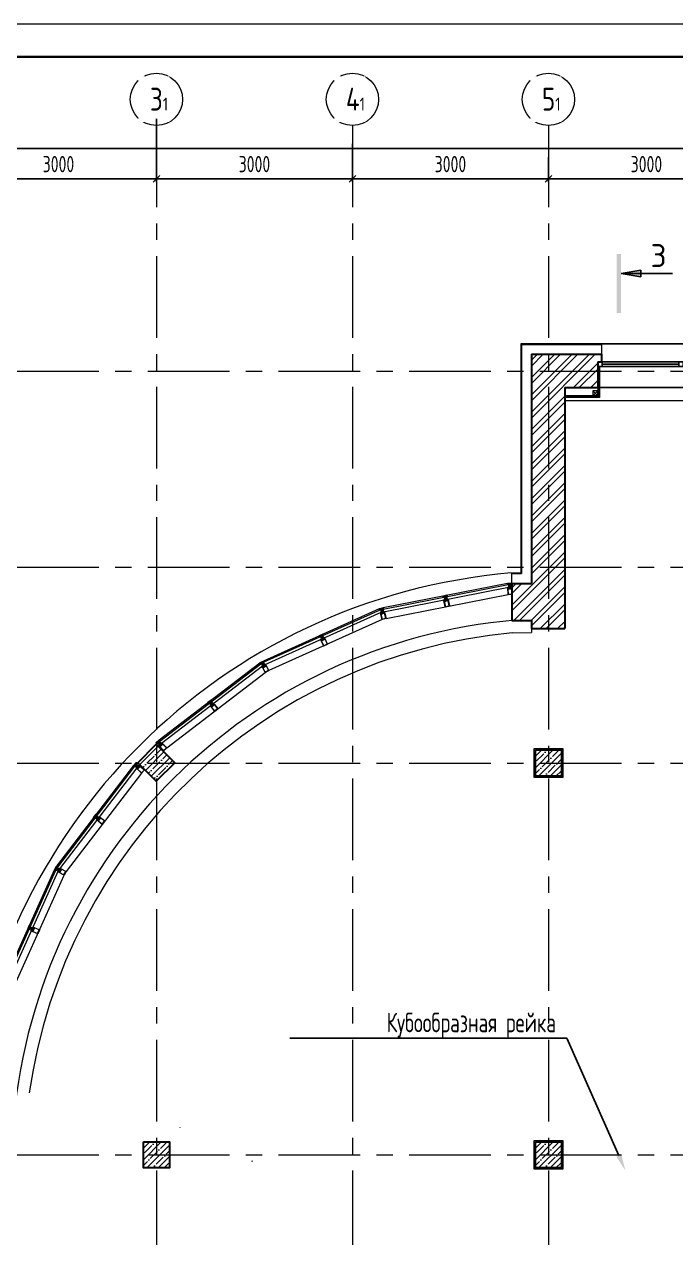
# Model space of a CAD drawing. Header units: millimetres. Extents: x -434100 to 9270898, y 0 to 249028.
# Drawn here: x -214257 to -204285, y 117332 to 135913 of the extents above; entities that cross this region are included whole.
import ezdxf
from ezdxf import colors
from ezdxf.entities.mleader import LeaderData, LeaderLine
from ezdxf.math import Vec2, Vec3

# ---------------------------------------------------------------- set-up
doc = ezdxf.new("R2010")
doc.units = ezdxf.units.MM
doc.header["$MEASUREMENT"] = 0
doc.linetypes.add('CENTER', pattern=[2, 1.25, -0.25, 0.25, -0.25])
doc.layers.get('0').update_dxf_attribs({"color": 250, "lineweight": 9})
for name, color, linetype, lineweight in [('_0', 250, 'Continuous', 9), ('_АР ТЕКСТ', 250, 'Continuous', 25), ('АР_Колонны', 250, 'Continuous', 30), ('АР_Колонны Штрих', 250, 'Continuous', 5), ('АР_Навесной фасад', 147, 'Continuous', 5), ('АР_Оси', 195, 'Continuous', 9), ('АР_Оси размеры', 164, 'Continuous', 9), ('АР_Отметки', 250, 'Continuous', 15), ('АР_Перегородки витражные', 152, 'Continuous', 13), ('АР_Подоконники', 163, 'Continuous', 9), ('АР_Размеры дверей', 15, 'Continuous', 0), ('АР_Разрезы', 175, 'Continuous', 9), ('АР_Сущ Несущая стена', 216, 'Continuous', 30), ('АР_Штриховка кирпич', 250, 'Continuous', 9), ('Эвакуация', 7, 'Continuous', 9)]:
    doc.layers.add(name, color=color, linetype=linetype, lineweight=lineweight)
doc.layers.add('АР_новое окно', color=155, linetype='Continuous')
doc.layers.add('Тонкая', color=7, linetype='Continuous')
doc.styles.add('GOST', font='isocpeur.TTF')
doc.styles.add('ISOCPEUR', font='isocpeur.TTF', dxfattribs={"width": 0.7})
doc.styles.add('METRO-STYLE', font='isocpeur.TTF', dxfattribs={"width": 0.9, "oblique": 15})
doc.styles.get("Standard").update_dxf_attribs({"font": 'isocpeur.TTF'})
doc.styles.add('ГОСТ 2.304', font='isocpeur.TTF', dxfattribs={"width": 0.7})
doc.dimstyles.new('СПДС', dxfattribs={"dimscale": 100, "dimtxt": 2.5, "dimasz": 2.5, "dimexe": 1.5, "dimexo": 0, "dimgap": 1, "dimtad": 1, "dimdec": 0, "dimrnd": 1, "dimtxsty": 'ГОСТ 2.304', "dimblk": 'OBLIQUE', "dimcen": 2.5, "dimdle": 1.5, "dimadec": 0, "dimazin": 2, "dimtfac": 0.75, "dimtdec": 0, "dimtmove": 1, "dimatfit": 3, "dimfxl": 1, "dimtolj": 1, "dimarcsym": 1})
pattern_1 = [(335.76716334, (-69115.3163, 318510.941), (0.651582564, 1.447617495), []), (65.76716334, (-69115.3163, 318510.941), (-1.447617495, 0.651582564), [])]

# ---------------------------------------------------------------- blocks, each defined once
blk = doc.blocks.new('_Oblique')
at = {"color": 0, "linetype": 'ByBlock', "lineweight": -2}
blk.add_line((-0.5, -0.5), (0.5, 0.5), dxfattribs=at)
blk = doc.blocks.new('*D671')
at = {"layer": 'АР_Оси размеры', "color": 0, "lineweight": -2, "ltscale": 100, "transparency": 16777216}
for p, q in [((-212234, 134466), (-212234, 133497)), ((-215334, 133547), (-212134, 133547)), ((-215234, 133303), (-215234, 133597))]:
    blk.add_line(p, q, dxfattribs=at)
at = {"layer": 'АР_Оси размеры', "color": 0, "lineweight": -2, "ltscale": 100, "transparency": 16777216, "xscale": 100, "yscale": 100, "zscale": 100, "rotation": 180}
blk.add_blockref('_Oblique', (-215234, 133547), dxfattribs=at)
at = {"layer": 'АР_Оси размеры', "color": 0, "lineweight": -2, "ltscale": 100, "transparency": 16777216, "xscale": 100, "yscale": 100, "zscale": 100}
blk.add_blockref('_Oblique', (-212234, 133547), dxfattribs=at)
at = {"layer": 'АР_Оси размеры', "color": 0, "ltscale": 100, "transparency": 16777216, "insert": (-213734, 133772), "char_height": 250, "attachment_point": 5, "style": 'ГОСТ 2.304'}
blk.add_mtext('\\A1;3000', dxfattribs=at)
blk = doc.blocks.new('*D672')
at = {"layer": 'АР_Оси размеры', "color": 0, "lineweight": -2, "ltscale": 100, "transparency": 16777216}
for p, q in [((-212234, 134466), (-212234, 133497)), ((-209234, 134084), (-209234, 133497)), ((-212334, 133547), (-209134, 133547))]:
    blk.add_line(p, q, dxfattribs=at)
at = {"layer": 'АР_Оси размеры', "color": 0, "lineweight": -2, "ltscale": 100, "transparency": 16777216, "xscale": 100, "yscale": 100, "zscale": 100, "rotation": 180}
blk.add_blockref('_Oblique', (-212234, 133547), dxfattribs=at)
at = {"layer": 'АР_Оси размеры', "color": 0, "lineweight": -2, "ltscale": 100, "transparency": 16777216, "xscale": 100, "yscale": 100, "zscale": 100}
blk.add_blockref('_Oblique', (-209234, 133547), dxfattribs=at)
at = {"layer": 'АР_Оси размеры', "color": 0, "ltscale": 100, "transparency": 16777216, "insert": (-210734, 133772), "char_height": 250, "attachment_point": 5, "style": 'ГОСТ 2.304'}
blk.add_mtext('\\A1;3000', dxfattribs=at)
blk = doc.blocks.new('*D673')
at = {"layer": 'АР_Оси размеры', "color": 0, "lineweight": -2, "ltscale": 100, "transparency": 16777216}
for p, q in [((-209234, 134084), (-209234, 133497)), ((-206234, 133879), (-206234, 133497)), ((-209334, 133547), (-206134, 133547))]:
    blk.add_line(p, q, dxfattribs=at)
at = {"layer": 'АР_Оси размеры', "color": 0, "lineweight": -2, "ltscale": 100, "transparency": 16777216, "xscale": 100, "yscale": 100, "zscale": 100, "rotation": 180}
blk.add_blockref('_Oblique', (-209234, 133547), dxfattribs=at)
at = {"layer": 'АР_Оси размеры', "color": 0, "lineweight": -2, "ltscale": 100, "transparency": 16777216, "xscale": 100, "yscale": 100, "zscale": 100}
blk.add_blockref('_Oblique', (-206234, 133547), dxfattribs=at)
at = {"layer": 'АР_Оси размеры', "color": 0, "ltscale": 100, "transparency": 16777216, "insert": (-207734, 133772), "char_height": 250, "attachment_point": 5, "style": 'ГОСТ 2.304'}
blk.add_mtext('\\A1;3000', dxfattribs=at)
blk = doc.blocks.new('*D674')
at = {"layer": 'АР_Оси размеры', "color": 0, "lineweight": -2, "ltscale": 100, "transparency": 16777216}
for p, q in [((-206234, 133879), (-206234, 133497)), ((-206334, 133547), (-203134, 133547))]:
    blk.add_line(p, q, dxfattribs=at)
at = {"layer": 'АР_Оси размеры', "color": 0, "lineweight": -2, "ltscale": 100, "transparency": 16777216, "xscale": 100, "yscale": 100, "zscale": 100, "rotation": 180}
blk.add_blockref('_Oblique', (-206234, 133547), dxfattribs=at)
at = {"layer": 'АР_Оси размеры', "color": 0, "lineweight": -2, "ltscale": 100, "transparency": 16777216, "xscale": 100, "yscale": 100, "zscale": 100}
blk.add_blockref('_Oblique', (-203234, 133547), dxfattribs=at)
at = {"layer": 'АР_Оси размеры', "color": 0, "ltscale": 100, "transparency": 16777216, "insert": (-204734, 133772), "char_height": 250, "attachment_point": 5, "style": 'ГОСТ 2.304'}
blk.add_mtext('\\A1;3000', dxfattribs=at)
blk = doc.blocks.new('*U159')
at = {"layer": 'АР_новое окно', "lineweight": 20}
for p, q in [((0, 1310), (-70, 1310)), ((0, 0), (-70, 0))]:
    blk.add_line(p, q, dxfattribs=at)
at = {"layer": 'АР_новое окно'}
for p, q in [((-70, 1310), (-70, 0)), ((-70, 0), (-70, 1310)), ((0, 1310), (0, 0)), ((0, 1240), (-70, 1240)), ((-35, 1240), (-35, 70)), ((0, 70), (-70, 70))]:
    blk.add_line(p, q, dxfattribs=at)
blk = doc.blocks.new('*D382')
at = {"layer": 'АР_Оси размеры', "color": 0, "lineweight": -2, "ltscale": 100, "transparency": 16777216}
blk.add_line((-218334, 134013), (-154624, 134013), dxfattribs=at)
at = {"layer": 'АР_Оси размеры', "color": 0, "lineweight": -2, "ltscale": 100, "transparency": 16777216, "xscale": 100, "yscale": 100, "zscale": 100, "rotation": 180}
blk.add_blockref('_Oblique', (-218234, 134013), dxfattribs=at)
at = {"layer": 'АР_Оси размеры', "color": 0, "lineweight": -2, "ltscale": 100, "transparency": 16777216, "xscale": 100, "yscale": 100, "zscale": 100}
blk.add_blockref('_Oblique', (-154724, 134013), dxfattribs=at)
at = {"layer": 'АР_Оси размеры', "color": 0, "ltscale": 100, "transparency": 16777216, "insert": (-186479, 134238), "char_height": 250, "attachment_point": 5, "style": 'ГОСТ 2.304'}
blk.add_mtext('\\A1;63510', dxfattribs=at)
blk = doc.blocks.new('A$C60573c2e')
at = {"layer": 'АР_Разрезы', "ltscale": 100}
h = blk.add_hatch(color=5, dxfattribs=at)
h.dxf.hatch_style = 1
h.paths.add_polyline_path([(13494, 509), (13424, 509), (13424, 1414), (13494, 1414)])
h.paths.add_polyline_path([(13795, 1063), (13494, 1114), (13795, 1114)])
h.paths.add_polyline_path([(13795, 1114), (13494, 1114), (13795, 1164)])
at = {"layer": 'АР_Разрезы', "color": 5, "lineweight": 25, "ltscale": 100}
for p, q in [((13795, 1164), (13494, 1114)), ((13795, 1063), (13795, 1164)), ((13494, 1114), (13795, 1063))]:
    blk.add_line(p, q, dxfattribs=at)
at = {"layer": 'АР_Разрезы', "color": 5, "lineweight": 25, "ltscale": 100, "elevation": 0}
blk.add_lwpolyline([(13494, 1114), (14278, 1114)], dxfattribs=at)
at = {"layer": 'АР_Разрезы', "color": 5, "lineweight": 25, "ltscale": 100, "insert": (13944, 1214), "char_height": 350, "width": 583.33, "attachment_point": 7, "style": 'METRO-STYLE'}
blk.add_mtext('{\\Q0;\\W1;3}', dxfattribs=at)
blk = doc.blocks.new('стойка витр.')
h = blk.add_hatch()
h.set_pattern_fill('ANSI37', scale=0.5, angle=-69.2328)
h.set_pattern_definition(pattern_1)
edge = h.paths.add_edge_path()
edge.add_line((-23, 14), (-23, 15))
edge.add_arc((-23, 15), 0.427, 20.7605, 72.3)
edge.add_arc((-23, 16), 0.427, 110.764, 252.288, ccw=False)
edge.add_line((-23, 16), (-22, 16))
edge.add_arc((-22, 16), 0.183, 20.749, 110.7854, ccw=False)
edge.add_line((-22, 16), (-22, 16))
edge.add_arc((-22, 16), 0.183, 200.7666, 335.778)
edge.add_line((-22, 16), (-21, 18))
edge.add_arc((-22, 18), 0.637, 344.3928, 381.7249)
edge.add_line((-21, 18), (-23, 22))
edge.add_arc((-23, 22), 0.637, 19.8094, 57.1415)
edge.add_line((-23, 22), (-24, 23))
edge.add_arc((-24, 23), 0.183, 65.7564, 200.7677)
edge.add_line((-25, 23), (-24, 23))
edge.add_arc((-25, 23), 0.183, -69.251, 20.7854, ccw=False)
edge.add_line((-25, 23), (-26, 22))
edge.add_arc((-26, 23), 0.427, 149.2464, 290.7703, ccw=False)
edge.add_arc((-27, 23), 0.427, 329.2344, 380.7738)
edge.add_line((-26, 23), (-27, 24))
edge.add_arc((-27, 24), 0.183, 20.749, 110.7854)
edge.add_line((-27, 24), (-33, 22))
edge.add_arc((-33, 21), 0.306, 107.612, 200.6883)
edge.add_line((-34, 21), (-33, 21))
edge.add_arc((-33, 21), 0.304, 200.7453, 225.8124)
edge.add_line((-33, 21), (-32, 19))
edge.add_arc((-32, 19), 0.305, -108.8628, 45.7814, ccw=False)
edge.add_arc((-29, 28), 9.95, 231.9543, 250.0412, ccw=False)
edge.add_arc((-35, 20), 0.4, 42.3093, 119.225)
edge.add_arc((-35, 20), 0.602, 134.395, 228.6478)
edge.add_arc((-29, 28), 11, 232.0873, 240.8889)
edge.add_arc((-37, 13), 6.09, 40.7589, 60.6144, ccw=False)
edge.add_arc((-33, 17), 0.305, -34.8959, 41.6027, ccw=False)
edge.add_line((-32, 16), (-33, 16))
edge.add_arc((-33, 16), 0.305, 145.1101, 256.4243)
edge.add_line((-33, 15), (-32, 15))
edge.add_arc((-32, 15), 0.305, -34.8899, 76.4243, ccw=False)
edge.add_line((-32, 15), (-32, 14))
edge.add_arc((-32, 14), 0.305, 145.1101, 256.4243)
edge.add_line((-32, 13), (-31, 13))
edge.add_arc((-31, 13), 0.305, -24.2247, 76.4204, ccw=False)
edge.add_line((-31, 13), (-32, 11))
edge.add_arc((-31, 11), 0.305, 155.7711, 290.7403)
edge.add_line((-31, 11), (-23, 14))
edge.add_arc((-23, 14), 0.183, 290.749, 380.749)
edge = h.paths.add_edge_path(flags=16)
edge.add_line((-23, 21), (-22, 19))
edge.add_arc((-23, 18), 0.541, -69.2328, 20.7672, ccw=False)
edge.add_line((-23, 18), (-23, 18))
edge.add_arc((-24, 18), 0.541, 200.7672, 290.7672, ccw=False)
edge.add_line((-24, 18), (-25, 20))
edge.add_arc((-25, 20), 0.541, 110.7672, 200.7672, ccw=False)
edge.add_line((-25, 21), (-24, 21))
edge.add_arc((-24, 21), 0.541, 20.7672, 110.7672, ccw=False)
edge = h.paths.add_edge_path(flags=16)
edge.add_line((-27, 20), (-26, 17))
edge.add_arc((-26, 17), 0.541, -69.2328, 20.7672, ccw=False)
edge.add_line((-26, 16), (-28, 15))
edge.add_arc((-28, 16), 0.541, 200.7672, 290.7672, ccw=False)
edge.add_line((-29, 15), (-30, 19))
edge.add_arc((-30, 19), 0.541, 110.7672, 200.7672, ccw=False)
edge.add_line((-30, 20), (-28, 21))
edge.add_arc((-27, 20), 0.541, 20.7672, 110.7672, ccw=False)
h = blk.add_hatch()
h.set_pattern_fill('ANSI37', scale=0.5, angle=-69.2328)
h.set_pattern_definition([(335.76716334, (-69115.9168, 318510.7132), (0.651582564, 1.447617495), []), (65.76716334, (-69115.9168, 318510.7132), (-1.447617495, 0.651582564), [])])
edge = h.paths.add_edge_path()
edge.add_arc((-61, -46), 0.549, 155.7657, 200.7672)
edge.add_line((-62, -46), (-61, -44))
edge.add_arc((-61, -44), 0.183, 20.7672, 155.7657)
edge.add_line((-61, -44), (-61, -45))
edge.add_arc((-61, -45), 0.183, 200.7672, 290.7672)
edge.add_line((-61, -45), (-59, -44))
edge.add_arc((-60, -44), 0.427, -69.2328, 72.2936)
edge.add_arc((-59, -43), 0.427, 200.7672, 252.2936)
edge.add_line((-60, -43), (-63, -35))
edge.add_arc((-63, -34), 0.305, 110.7672, 200.7672)
edge.add_line((-63, -34), (-61, -33))
edge.add_arc((-60, -34), 0.304, 76.4029, 110.7672)
edge.add_line((-60, -33), (-60, -34))
edge.add_arc((-108, -56), 53, 16.7114, 24.8229)
edge.add_line((-57, -41), (-58, -41))
edge.add_arc((-58, -41), 0.305, 145.1109, 256.4234)
edge.add_line((-58, -42), (-57, -42))
edge.add_arc((-57, -42), 0.305, -34.8891, 76.4234)
edge.add_line((-57, -42), (-57, -43))
edge.add_arc((-57, -43), 0.305, 145.1109, 256.4234)
edge.add_line((-57, -44), (-56, -44))
edge.add_arc((-56, -44), 0.305, -34.8891, 76.4234)
edge.add_line((-56, -44), (-56, -45))
edge.add_arc((-56, -45), 0.305, 145.1109, 256.4234)
edge.add_line((-56, -46), (-55, -46))
edge.add_arc((-56, -46), 0.305, -34.8891, 76.4234)
edge.add_line((-55, -46), (-56, -47))
edge.add_arc((-56, -47), 0.305, 145.1109, 256.4234)
edge.add_line((-56, -47), (-55, -48))
edge.add_arc((-55, -48), 0.305, -34.8891, 76.4234)
edge.add_line((-55, -48), (-55, -49))
edge.add_arc((-55, -49), 0.305, 145.1109, 256.4234)
edge.add_line((-55, -49), (-54, -50))
edge.add_arc((-54, -50), 0.305, -34.8891, 76.4234)
edge.add_line((-54, -50), (-54, -51))
edge.add_arc((-54, -51), 0.305, 145.1109, 256.4234)
edge.add_line((-54, -51), (-53, -51))
edge.add_arc((-53, -52), 0.305, -43.6751, 76.4279)
edge.add_line((-53, -52), (-54, -53))
edge.add_arc((-54, -53), 0.305, 136.3286, 262.7471)
edge.add_arc((-55, -61), 7.99, 59.586, 82.7471)
edge.add_arc((-51, -54), 0.305, 253.291, 419.586)
edge.add_arc((-53, -61), 6.03, 73.291, 110.7672)
edge.add_line((-55, -55), (-55, -55))
edge.add_arc((-55, -55), 0.427, 200.7672, 290.7672)
edge.add_line((-55, -55), (-57, -51))
edge.add_arc((-56, -51), 0.427, 149.2366, 200.7672)
edge.add_arc((-57, -51), 0.427, -30.7634, 40.0143)
edge.add_arc((-57, -51), 0.427, 40.0005, 110.7672)
edge.add_line((-57, -50), (-58, -51))
edge.add_arc((-58, -51), 0.183, 110.7672, 200.7672)
edge.add_line((-58, -51), (-58, -51))
edge.add_arc((-59, -51), 0.183, 245.7686, 380.7672)
edge.add_line((-59, -51), (-60, -51))
edge.add_arc((-60, -50), 0.549, 200.7672, 245.7686)
edge.add_line((-60, -50), (-62, -46))
edge = h.paths.add_edge_path(flags=16)
edge.add_arc((-59, -49), 0.541, 200.7672, 290.7672)
edge.add_line((-61, -47), (-60, -49))
edge.add_arc((-60, -47), 0.541, 110.7672, 200.7672)
edge.add_line((-59, -46), (-60, -46))
edge.add_arc((-59, -46), 0.541, 20.7672, 110.7672)
edge.add_line((-58, -48), (-59, -46))
edge.add_arc((-58, -49), 0.541, -69.2328, 20.7672)
edge.add_line((-59, -50), (-58, -49))
h = blk.add_hatch()
h.set_pattern_fill('ANSI37', scale=0.5, angle=-69.2328)
h.set_pattern_definition(pattern_1)
edge = h.paths.add_edge_path()
edge.add_line((-8, -26), (-7, -27))
edge.add_arc((-8, -27), 0.427, -30.7656, 20.7738, ccw=False)
edge.add_arc((-7, -27), 0.427, 149.2464, 290.7703)
edge.add_line((-7, -28), (-6, -27))
edge.add_arc((-6, -27), 0.183, 290.749, 380.7854)
edge.add_line((-6, -27), (-6, -27))
edge.add_arc((-6, -27), 0.183, 65.7564, 200.7677, ccw=False)
edge.add_line((-5, -27), (-4, -27))
edge.add_arc((-4, -28), 0.637, 19.8094, 57.1415, ccw=False)
edge.add_line((-4, -28), (-2, -31))
edge.add_arc((-3, -32), 0.637, -15.6072, 21.7249, ccw=False)
edge.add_line((-2, -32), (-3, -33))
edge.add_arc((-3, -33), 0.183, 200.7666, 335.778, ccw=False)
edge.add_line((-3, -33), (-3, -33))
edge.add_arc((-3, -33), 0.183, 20.749, 110.7854)
edge.add_line((-3, -33), (-4, -34))
edge.add_arc((-4, -34), 0.427, 110.764, 252.288)
edge.add_arc((-5, -35), 0.427, 20.7605, 72.3, ccw=False)
edge.add_line((-4, -35), (-4, -36))
edge.add_arc((-4, -36), 0.183, -69.251, 20.7854, ccw=False)
edge.add_line((-4, -36), (-11, -38))
edge.add_arc((-11, -38), 0.306, 200.846, 293.9223, ccw=False)
edge.add_line((-11, -38), (-11, -38))
edge.add_arc((-11, -37), 0.304, 175.722, 200.789, ccw=False)
edge.add_line((-11, -37), (-11, -35))
edge.add_arc((-12, -35), 0.305, 355.7529, 510.3972)
edge.add_arc((-3, -40), 9.95, 151.4932, 169.58)
edge.add_arc((-13, -38), 0.4, 282.3093, 359.225, ccw=False)
edge.add_arc((-13, -38), 0.602, 172.8865, 267.1393, ccw=False)
edge.add_arc((-3, -40), 11, 160.6454, 169.447, ccw=False)
edge.add_arc((-19, -34), 6.09, 340.92, 360.7754)
edge.add_arc((-13, -34), 0.305, 359.9316, 436.4302)
edge.add_line((-13, -34), (-14, -34))
edge.add_arc((-14, -33), 0.305, 145.1101, 256.4243, ccw=False)
edge.add_line((-14, -33), (-14, -32))
edge.add_arc((-14, -32), 0.305, 325.1101, 436.4243)
edge.add_line((-14, -32), (-15, -32))
edge.add_arc((-15, -31), 0.305, 145.1101, 256.4243, ccw=False)
edge.add_line((-15, -31), (-14, -30))
edge.add_arc((-15, -30), 0.305, 325.1139, 425.759)
edge.add_line((-15, -30), (-16, -29))
edge.add_arc((-16, -29), 0.305, 110.794, 245.7633, ccw=False)
edge.add_line((-16, -29), (-8, -26))
edge.add_arc((-8, -26), 0.183, 20.7854, 110.7854, ccw=False)
edge = h.paths.add_edge_path(flags=16)
edge.add_line((-3, -31), (-4, -29))
edge.add_arc((-5, -29), 0.541, 20.7672, 110.7672)
edge.add_line((-5, -28), (-6, -29))
edge.add_arc((-6, -29), 0.541, 110.7672, 200.7672)
edge.add_line((-6, -29), (-5, -32))
edge.add_arc((-5, -32), 0.541, 200.7672, 290.7672)
edge.add_line((-5, -32), (-4, -32))
edge.add_arc((-4, -31), 0.541, 290.7672, 380.7672)
edge = h.paths.add_edge_path(flags=16)
edge.add_line((-7, -33), (-8, -29))
edge.add_arc((-9, -30), 0.541, 20.7672, 110.7672)
edge.add_line((-9, -29), (-11, -30))
edge.add_arc((-11, -31), 0.541, 110.7672, 200.7672)
edge.add_line((-11, -31), (-10, -34))
edge.add_arc((-10, -34), 0.541, 200.7672, 290.7672)
edge.add_line((-9, -35), (-7, -34))
edge.add_arc((-7, -33), 0.541, 290.7672, 380.7672)
at = {"lineweight": 0, "ltscale": 100, "transparency": 33554687}
for points in [[(-69, -58), (-90, -2), (-90, -1), (-89, -1), (-89, -1), (-88, -3), (-87, -3), (-87, -3), (-86, -3), (-87, -1), (-87, 0), (-82, 2), (-81, 1), (-80, 1), (-77, 4), (-78, 5), (-90, 0), (-91, -2), (-70, -59), (-68, -60), (-55, -55), (-55, -54), (-59, -54), (-59, -54), (-60, -56), (-65, -58), (-66, -57), (-67, -55), (-67, -55), (-68, -55), (-68, -56), (-67, -58), (-67, -58), (-68, -59)], [(66, 59), (-27, 24), (-26, 22), (-25, 22), (-25, 22), (-25, 23), (-21, 25), (-19, 21), (-19, 21), (-19, 21), (-18, 17), (-22, 16), (-23, 17), (-23, 16), (-23, 16), (-23, 14), (-17, 16), (-16, 17), (-15, 20), (-15, 20), (-17, 24), (-17, 25), (-17, 25), (-14, 27), (-12, 26), (-4, 5), (-5, 4), (-33, -7), (-33, -7), (-32, -8), (-31, -9), (-30, -9), (-30, -9), (-29, -9), (-29, -8), (-28, -9), (-27, -8), (-27, -8), (-26, -8), (-25, -7), (-25, -7), (-25, -7), (-24, -7), (-24, -6), (-23, -7), (-22, -6), (-22, -6), (-21, -6), (-20, -6), (-20, -5), (-20, -5), (-19, -5), (-18, -4), (-18, -5), (-17, -4), (-15, -5), (-15, -6), (-16, -8), (-16, -9), (-16, -8), (-17, -9), (-18, -9), (-18, -9), (-19, -9), (-19, -10), (-20, -10), (-21, -10), (-21, -11), (-21, -10), (-23, -11), (-23, -11), (-23, -11), (-24, -11), (-24, -12), (-25, -12), (-26, -12), (-26, -13), (-26, -12), (-28, -13), (-28, -13), (-28, -13), (-29, -13), (-29, -14), (-30, -15), (-29, -16), (-29, -16), (-1, -6), (0, -6), (8, -28), (8, -29), (4, -31), (3, -30), (3, -29), (2, -25), (2, -25), (-1, -23), (-2, -23), (-8, -25), (-7, -27), (-6, -28), (-6, -27), (-6, -26), (-2, -25), (0, -28), (0, -28), (0, -29), (1, -32), (-4, -34), (-4, -33), (-4, -33), (-5, -34), (-4, -36), (89, -1), (89, 1), (67, 59)], [(64, 56), (85, 0), (11, -28), (-11, 28)]]:
    blk.add_lwpolyline(points, close=True, dxfattribs=at)
for points in [[(-74, -6), (-74, -6), (-75, -6), (-74, -7), (-77, -8, -0.414362), (-77, -8), (-79, -2, -0.414326), (-79, 0), (-77, 0), (-77, -1), (-76, 0), (-76, 0), (-77, 3, 0.551224), (-78, 4), (-80, 1, -0.267349), (-81, 1), (-82, 1, 0.249629), (-83, 1), (-86, -2, 0.827043), (-86, -3), (-82, -2, -0.414326), (-81, -2), (-78, -9, 0.414326), (-77, -10), (-76, -9, -0.082799), (-72, -16), (-68, -26), (-68, -26), (-68, -26), (-65, -35, -0.082799), (-63, -43), (-64, -44, 0.414326), (-65, -45), (-62, -52, -0.414326), (-62, -53), (-66, -55, 0.827043), (-66, -56), (-61, -56, 0.249629), (-61, -55), (-60, -54, -0.267349), (-59, -54), (-56, -54, 0.551224), (-56, -54), (-57, -51), (-57, -50), (-58, -50), (-58, -51), (-59, -52, -0.414326), (-60, -51), (-63, -45, -0.414362), (-63, -45), (-60, -44), (-60, -45), (-60, -45), (-59, -44)], [(-32, -8), (-33, -7, 0.523933), (-33, -7), (-64, -19, 0.414326), (-65, -20), (-64, -21, 0.410627), (-63, -21), (-63, -21, 0.492552), (-63, -21), (-63, -20, -0.441111), (-63, -20), (-61, -19, -0.208057), (-60, -19, -0.000016), (-57, -21, -0.439819), (-56, -22, -0.000016), (-58, -25, -0.208057), (-58, -26), (-60, -27, -0.441111), (-60, -26), (-61, -26, 0.492552), (-61, -26), (-61, -26, 0.410627), (-62, -27), (-61, -28, 0.414326), (-61, -28), (-30, -17, 0.523933), (-29, -16), (-30, -15)]]:
    blk.add_lwpolyline(points, format="xyb", close=True, dxfattribs=at)
at = {"color": 7, "lineweight": 0, "ltscale": 100, "transparency": 33554687}
for points in [[(-74, 3, 0.57795), (-74, 4), (-75, 4, -0.615334), (-75, 4, 0.101403), (-74, 7, 0.887085), (-74, 7, -0.164997), (-77, 5), (-77, 5, 0.414304), (-78, 4), (-76, 1, 0.228696), (-76, 1, -0.319049), (-76, 0, -0.319002), (-76, 0), (-77, -1, -0.4144), (-77, -1), (-78, 0, 0.668339), (-78, 0), (-79, -2, 0.198883), (-79, -2), (-77, -6, 0.198883), (-77, -7), (-75, -7, 0.668339), (-75, -7), (-75, -7, -0.4144), (-75, -7), (-74, -6, -0.710202), (-73, -7, 0.228696), (-73, -7), (-70, -16, 0.414362), (-70, -16), (-67, -15, 0.151171), (-67, -15), (-67, -15, 0.035408), (-70, -8), (-71, -7, -0.527868), (-71, -7), (-70, -6, 0.527868), (-71, -6), (-72, -5, -0.527868), (-72, -5), (-71, -4, 0.527868), (-71, -4), (-72, -4, -0.527868), (-72, -3), (-72, -2, 0.527868), (-72, -2), (-73, -2, -0.527868), (-73, -1), (-73, 0, 0.527868), (-73, 0), (-74, 0, -0.527868), (-74, 1), (-73, 1, 0.527868), (-74, 2), (-74, 2, -0.527868), (-75, 3)], [(-23, 14), (-23, 15, 0.228752), (-23, 15, -0.710164), (-23, 16), (-22, 16, -0.4144), (-22, 16), (-22, 16, 0.66825), (-22, 16), (-21, 18, 0.164348), (-21, 18), (-23, 22, 0.164348), (-23, 22), (-24, 23, 0.66825), (-25, 23), (-24, 23, -0.4144), (-25, 23), (-26, 22, -0.710164), (-26, 23, 0.228752), (-26, 23), (-27, 24, 0.4144), (-27, 24), (-33, 22, 0.430028), (-34, 21), (-33, 21, 0.109814), (-33, 21), (-32, 19, -0.800036), (-32, 18, -0.079083), (-35, 20, 0.348803), (-35, 20, 0.436125), (-35, 19, 0.038423), (-34, 18, -0.086853), (-32, 17, -0.346763), (-32, 16), (-33, 16, 0.527877), (-33, 15), (-32, 15, -0.527877), (-32, 15), (-32, 14, 0.527877), (-32, 13), (-31, 13, -0.469739), (-31, 13), (-32, 11, 0.667984), (-31, 11), (-23, 14, 0.414214)], [(-53, -51, -0.57795), (-53, -52), (-54, -53, 0.615334), (-54, -53, -0.101403), (-51, -54, -0.887085), (-51, -55, 0.164997), (-55, -55), (-55, -55, -0.414304), (-55, -55), (-57, -51, -0.228696), (-57, -51, 0.319049), (-57, -50, 0.319002), (-57, -50), (-58, -51, 0.4144), (-58, -51), (-58, -51, -0.668339), (-59, -51), (-60, -51, -0.198883), (-60, -50), (-62, -46, -0.198883), (-62, -46), (-61, -44, -0.668339), (-61, -44), (-61, -45, 0.4144), (-61, -45), (-59, -44, 0.710202), (-59, -43, -0.228696), (-60, -43), (-63, -35, -0.414362), (-63, -34), (-61, -33, -0.151171), (-60, -33), (-60, -34, -0.035408), (-57, -41), (-58, -41, 0.527868), (-58, -42), (-57, -42, -0.527868), (-57, -42), (-57, -43, 0.527868), (-57, -44), (-56, -44, -0.527868), (-56, -44), (-56, -45, 0.527868), (-56, -46), (-55, -46, -0.527868), (-55, -46), (-56, -47, 0.527868), (-56, -47), (-55, -48, -0.527868), (-55, -48), (-55, -49, 0.527868), (-55, -49), (-54, -50, -0.527868), (-54, -50), (-54, -51, 0.527868), (-54, -51)], [(-8, -26), (-7, -27, -0.228752), (-7, -27, 0.710164), (-7, -28), (-6, -27, 0.4144), (-6, -27), (-6, -27, -0.66825), (-5, -27), (-4, -27, -0.164348), (-4, -28), (-2, -31, -0.164348), (-2, -32), (-3, -33, -0.66825), (-3, -33), (-3, -33, 0.4144), (-3, -33), (-4, -34, 0.710164), (-4, -34, -0.228752), (-4, -35), (-4, -36, -0.4144), (-4, -36), (-11, -38, -0.430028), (-11, -38), (-11, -38, -0.109814), (-11, -37), (-11, -35, 0.800036), (-12, -35, 0.079083), (-13, -38, -0.348803), (-13, -38, -0.436125), (-14, -38, -0.038423), (-13, -36, 0.086853), (-13, -34, 0.346763), (-13, -34), (-14, -34, -0.527877), (-14, -33), (-14, -32, 0.527877), (-14, -32), (-15, -32, -0.527877), (-15, -31), (-14, -30, 0.469739), (-15, -30), (-16, -29, -0.667984), (-16, -29), (-8, -26, -0.414214)]]:
    blk.add_lwpolyline(points, format="xyb", close=True, dxfattribs=at)
for points in [[(-72, 0), (-73, 0)], [(-27, 24), (-27, 24)], [(-23, 14), (-23, 14)]]:
    blk.add_lwpolyline(points, dxfattribs=at)
blk.add_lwpolyline([(-73, 0), (-55, -48), (-54, -48), (-72, 0)], close=True)
at = {"lineweight": 0, "ltscale": 100, "transparency": 33554687}
for points in [[(-70, -6), (-69, -6), (-31, 9), (-31, 9), (-31, 11)], [(-56, -42), (-56, -41), (-17, -27), (-17, -27), (-16, -29)]]:
    blk.add_lwpolyline(points, dxfattribs=at)
at = {"color": 7}
for points in [[(-27, 20), (-26, 17, -0.414214), (-26, 16), (-28, 15, -0.414214), (-29, 15), (-30, 19, -0.414214), (-30, 20), (-28, 21, -0.414214)], [(-23, 21), (-22, 19, -0.414214), (-23, 18), (-23, 18, -0.414214), (-24, 18), (-25, 20, -0.414214), (-25, 21), (-24, 21, -0.414214)], [(-75, -2), (-74, -4, -0.414214), (-75, -5), (-76, -5, -0.414214), (-77, -5), (-78, -3, -0.414214), (-77, -2), (-76, -2, -0.414214)], [(-58, -48), (-59, -46, 0.414214), (-59, -46), (-60, -46, 0.414214), (-61, -47), (-60, -49, 0.414214), (-59, -50), (-58, -49, 0.414214)], [(-7, -33), (-8, -29, 0.414214), (-9, -29), (-11, -30, 0.414214), (-11, -31), (-10, -34, 0.414214), (-9, -35), (-7, -34, 0.414214)], [(-3, -31), (-4, -29, 0.414214), (-5, -28), (-6, -29, 0.414214), (-6, -29), (-5, -32, 0.414214), (-5, -32), (-4, -32, 0.414214)]]:
    blk.add_lwpolyline(points, format="xyb", close=True, dxfattribs=at)
at = {"color": 7, "lineweight": 0, "ltscale": 100, "transparency": 33554687}
blk.add_arc((-33, 21), 0.305, 110.7562, 200.7779, dxfattribs=at)
blk = doc.blocks.new('A$Ca602dfc3')
at = {"layer": 'АР_Навесной фасад', "ltscale": 100}
for p, q in [((1718, -116), (552, -1668)), ((1735, -125), (566, -1683)), ((1769, -150), (599, -1708)), ((1842, -232), (701, -1749)), ((-260, -3502), (523, -1722)), ((-243, -3512), (542, -1727)), ((-204, -3527), (580, -1743)), ((-96, -3545), (671, -1804)), ((-635, -5471), (-276, -3562)), ((-256, -3561), (-616, -5477)), ((-215, -3568), (-575, -5482)), ((-112, -3605), (-465, -5476))]:
    blk.add_line(p, q, dxfattribs=at)
at = {"layer": 'АР_Перегородки витражные', "xscale": -1}
for p, rotation in [((1802, -152), 158.0578973746889), ((1201, -945), 163.6115593509506), ((613, -1737), 172.094651146425), ((211, -2642), 176.7667326082509)]:
    blk.add_blockref('стойка витр.', p, dxfattribs=dict(at, rotation=rotation))
at = {"layer": 'АР_Перегородки витражные'}
for p, rotation in [((-185, -3554), 324.6577666672254), ((-371, -4528), 327.9724738192307), ((-550, -5505), 337.496536021997)]:
    blk.add_blockref('стойка витр.', p, dxfattribs=dict(at, rotation=rotation))
blk = doc.blocks.new('_DotSmall')
at = {"color": 0, "linetype": 'ByBlock', "const_width": 0.5}
blk.add_lwpolyline([(-0.0625, 0, 1), (0.0625, 0, 1)], format="xyb", close=True, dxfattribs=at)
blk = doc.blocks.new('A$Ce02d65bd')
at = {"ltscale": 100}
for points in [[(0, 0), (0, 75), (75, 75), (75, 0), (0, 0)], [(0, 0), (75, 75)], [(0, 75), (75, 0)]]:
    blk.add_lwpolyline(points, dxfattribs=at)
blk = doc.blocks.new('*U2394')
at = {"color": 44, "lineweight": 20, "ltscale": 10}
blk.add_line((1189, 841), (0, 841), dxfattribs=at)
at = {"color": 137, "lineweight": 35, "ltscale": 10}
blk.add_line((1184, 836), (20, 836), dxfattribs=at)
at = {"color": 44, "lineweight": 13, "style": 'GOST', "oblique": 10, "width": 0.8}
for tag in ['ФОРМАТВЕРТ', 'ФОРМАТГОРИЗ']:
    blk.add_attdef(tag, (1137.98, 1.6), '', height=2, dxfattribs=at)

msp = doc.modelspace()

# ---------------------------------------------------------------- hatches: boundary and pattern name
at = {"layer": 'АР_Колонны Штрих', "ltscale": 100}
h = msp.add_hatch(dxfattribs=at)
h.set_pattern_fill('ANSI35', color=256, scale=500)
h.set_pattern_definition([(45, (-1169603.75, 164482.94), (-88.388348, 88.388348), []), (45, (-1169515.36, 164482.94), (-88.388348, 88.388348), [156.25, -31.25, 0, -31.25])])
h.paths.add_polyline_path([(-212235.867, 124888.237), (-212518.709, 124605.394), (-212235.867, 124322.551), (-211953.024, 124605.394)])
h = msp.add_hatch(dxfattribs=at)
h.set_pattern_fill('ANSI35', color=256, scale=500)
h.set_pattern_definition([(45, (-1163486.01, 164672.16), (-88.388348, 88.388348), []), (45, (-1163397.63, 164672.16), (-88.388348, 88.388348), [156.25, -31.25, 0, -31.25])])
h.paths.add_polyline_path([(-206033.915, 124800.682), (-206433.915, 124800.682), (-206433.915, 124400.682), (-206033.915, 124400.682)])
h = msp.add_hatch(dxfattribs=at)
h.set_pattern_fill('ANSI35', color=256, scale=500)
h.set_pattern_definition([(45, (-1169486.01, 158672.16), (-88.388348, 88.388348), []), (45, (-1169397.63, 158672.16), (-88.388348, 88.388348), [156.25, -31.25, 0, -31.25])])
h.paths.add_polyline_path([(-212033.915, 118800.682), (-212433.915, 118800.682), (-212433.915, 118400.682), (-212033.915, 118400.682)])
h = msp.add_hatch(dxfattribs=at)
h.set_pattern_fill('ANSI35', color=256, scale=500)
h.set_pattern_definition([(45, (-1163486.01, 158672.16), (-88.388348, 88.388348), []), (45, (-1163397.63, 158672.16), (-88.388348, 88.388348), [156.25, -31.25, 0, -31.25])])
h.paths.add_polyline_path([(-206033.915, 118800.682), (-206433.915, 118800.682), (-206433.915, 118400.682), (-206033.915, 118400.682)])
at = {"layer": 'АР_Штриховка кирпич', "ltscale": 100}
h = msp.add_hatch(dxfattribs=at)
h.set_pattern_fill('ANSI32', color=256, scale=500)
h.set_pattern_definition([(45, (-1204773.57, 167426.86), (-132.58252, 132.58252), []), (45, (-1204685.18, 167426.86), (-132.58252, 132.58252), [])])
h.paths.add_polyline_path([(-205478.915, 130860.682), (-206493.915, 130860.682), (-206493.915, 127350.905), (-206793.915, 127350.905), (-206793.915, 126783.983), (-206493.915, 126783.983), (-206493.915, 126660.682), (-205983.915, 126660.682), (-205983.915, 130350.682), (-205478.915, 130350.682)])

# ---------------------------------------------------------------- linework, layer by layer
for points in [[(-205478.915, 130671.769), (-205478.915, 130224.952), (-205983.915, 130224.952)], [(-205453.915, 130671.769), (-205453.915, 130199.952), (-205983.915, 130199.952)], [(-205466.415, 130671.769), (-205466.415, 130212.452), (-205983.915, 130212.452)]]:
    msp.add_lwpolyline(points)
at = {"ltscale": 100}
for points in [[(-206453.915, 124820.682), (-206013.915, 124820.682), (-206013.915, 124380.682), (-206453.915, 124380.682)], [(-206453.915, 118820.682), (-206013.915, 118820.682), (-206013.915, 118380.682), (-206453.915, 118380.682)]]:
    msp.add_lwpolyline(points, close=True, dxfattribs=at)
at = {"layer": 'АР_Колонны', "ltscale": 100}
for points in [[(-212518.709, 124605.394), (-212235.867, 124888.237), (-211953.024, 124605.394), (-212235.867, 124322.551)], [(-206433.915, 124800.682), (-206033.915, 124800.682), (-206033.915, 124400.682), (-206433.915, 124400.682)], [(-212433.915, 118800.682), (-212033.915, 118800.682), (-212033.915, 118400.682), (-212433.915, 118400.682)], [(-206433.915, 118800.682), (-206033.915, 118800.682), (-206033.915, 118400.682), (-206433.915, 118400.682)]]:
    msp.add_lwpolyline(points, close=True, dxfattribs=at)
at = {"layer": 'АР_Навесной фасад', "ltscale": 100}
for p, q in [((-206653.915, 131020.682), (-206653.915, 127510.905)), ((-206643.915, 131010.682), (-206643.915, 127500.905)), ((-206643.915, 131010.682), (-205413.915, 131010.682))]:
    msp.add_line(p, q, dxfattribs=at)
at = {"layer": 'АР_Навесной фасад', "color": 18, "ltscale": 100, "true_color": 0x000000}
for points in [[(-205413.915, 130860.682), (-205413.915, 131020.682)], [(-206793.915, 127510.905), (-206653.915, 127510.905)], [(-206793.915, 127350.905), (-206793.915, 127510.905)], [(-206793.915, 127500.905), (-206643.915, 127500.905)]]:
    msp.add_lwpolyline(points, dxfattribs=at)
at = {"layer": 'АР_новое окно'}
for p, q in [((-206653.915, 131020.682), (-202323.915, 131020.682)), ((-205478.915, 130350.682), (-204168.915, 130350.682))]:
    msp.add_line(p, q, dxfattribs=at)
at = {"layer": 'АР_Оси', "linetype": 'CENTER', "ltscale": 1000}
for p, q in [((-212233.915, 134363.151), (-212233.915, 78630.803)), ((-209233.915, 134363.151), (-209233.915, 78630.803)), ((-206233.915, 134363.151), (-206233.915, 78630.803)), ((-224367.609, 130600.682), (-141189.207, 130600.682)), ((-224367.609, 127600.682), (-141189.207, 127600.682)), ((-224367.609, 124600.682), (-141189.207, 124600.682)), ((-224367.609, 124600.682), (-141189.207, 124600.682)), ((-224367.609, 118600.682), (-141189.207, 118600.682))]:
    msp.add_line(p, q, dxfattribs=at)
at = {"layer": 'АР_Оси', "ltscale": 0.5}
for centre in [(-212233.915, 134763.151), (-209233.915, 134763.151), (-206233.915, 134763.151)]:
    msp.add_circle(centre, 400, dxfattribs=at)
at = {"layer": 'АР_Подоконники', "ltscale": 100}
for p, q in [((-205983.915, 130150.682), (-197483.915, 130150.682)), ((-206782.135, 126593.94), (-206493.915, 126598.896)), ((-206493.915, 126660.682), (-206493.915, 126598.896))]:
    msp.add_line(p, q, dxfattribs=at)
msp.add_arc((-206026.246, 118393.013), 8235.689, 95.2661392, 171.9196052, dxfattribs=at)
at = {"layer": 'АР_Сущ Несущая стена', "ltscale": 100}
for p, q in [((-206493.915, 130860.682), (-206493.915, 127350.905)), ((-206493.915, 130860.682), (-205413.915, 130860.682)), ((-205413.915, 130741.769), (-205413.915, 130860.682)), ((-205478.915, 130741.769), (-205478.915, 130350.682)), ((-205478.915, 130741.769), (-205413.915, 130741.769)), ((-205983.915, 130350.682), (-205983.915, 126660.682)), ((-205983.915, 130350.682), (-205478.915, 130350.682)), ((-206793.915, 127350.905), (-206793.915, 126783.983)), ((-206493.915, 126783.983), (-206493.915, 126660.682)), ((-206493.915, 126660.682), (-205983.915, 126660.682))]:
    msp.add_line(p, q, dxfattribs=at)
for points in [[(-206793.915, 127350.905), (-206493.915, 127350.905)], [(-206793.915, 126783.983), (-206493.915, 126783.983)]]:
    msp.add_lwpolyline(points, dxfattribs=at)
at = {"layer": 'АР_Сущ Несущая стена', "lineweight": 18, "ltscale": 100}
for centre, radius, start, end in [((-206027.067, 118394.779), 9148.86, 94.8723408, 175.1978222), ((-206026.246, 118393.013), 8425.689, 94.8765245, 174.7967806)]:
    msp.add_arc(centre, radius, start, end, dxfattribs=at)
at = {"layer": 'Эвакуация', "lineweight": 18}
for p, q in [((-211869.649, 119016.274), (-211870.749, 119020.674)), ((-210770.749, 118500.783), (-210770.749, 118508.483))]:
    msp.add_line(p, q, dxfattribs=at)
at = {"layer": 'Эвакуация'}
msp.add_line((-210770.749, 118508.483), (-210770.749, 118500.783), dxfattribs=at)

# ---------------------------------------------------------------- block references
at = {"ltscale": 100, "xscale": -1, "rotation": 90.47171515599885}
msp.add_blockref('A$Ca602dfc3', (-212323.442, 126671.583), dxfattribs=at)
at = {"ltscale": 100, "rotation": 359.5025506726814}
msp.add_blockref('A$Ca602dfc3', (-214302.08, 124693.834), dxfattribs=at)
at = {"layer": '_0', "color": 1, "lineweight": -3, "ltscale": 500, "xscale": -1}
msp.add_blockref('A$Ce02d65bd', (-205478.915, 130224.952), dxfattribs=at)
at = {"layer": 'АР_новое окно', "xscale": -1, "rotation": 90}
msp.add_blockref('*U159', (-204168.915, 130671.769), dxfattribs=at)
at = {"layer": 'Тонкая', "color": 31, "ltscale": 100, "true_color": 0xfecc66}
msp.add_blockref('A$C60573c2e', (-218614.935, 130981.806), dxfattribs=at)

# ---------------------------------------------------------------- dimensions: what is measured, and where the dimension line sits
at = {"layer": 'АР_Оси размеры', "ltscale": 100}
for base, p1, p2, picture, middle in [((-206233.915, 133546.651), (-209233.915, 134134.396), (-206233.915, 133928.685), '*D673', (-207733.915, 133771.651)), ((-203233.915, 133546.651), (-206233.915, 133928.685), (-203233.915, 133546.651), '*D674', (-204733.915, 133771.651))]:
    dim = msp.add_linear_dim(base=base, p1=p1, p2=p2, dimstyle='СПДС', override={"dimasz": 1, "dimexe": 0.5, "dimexo": 0.5, "dimdle": 1}, dxfattribs=at)
    dim.commit()
    dim.dimension.update_dxf_attribs({"geometry": picture, "text_midpoint": middle})

# ---------------------------------------------------------------- leaders
at = {"layer": '_АР ТЕКСТ'}
ml = msp.add_multileader_mtext('Standard', dxfattribs=at)
ml.set_content('{\\W0.8;-2,550}', color=256, style='ISOCPEUR')
ml.set_leader_properties(color=256, linetype='Continuous', lineweight=-1)
ml.set_arrow_properties(name='DOTSMALL')
ml.build(insert=Vec2(0, 0))
ml.multileader.update_dxf_attribs({"has_text_frame": 1, "text_left_attachment_type": 4, "text_right_attachment_type": 4, "dogleg_length": 100, "arrow_head_size": 180})
ctx = ml.context
ctx.base_point, ctx.char_height, ctx.arrow_head_size, ctx.landing_gap_size, ctx.plane_origin = Vec3(-302775.822, 123943.264, -1.962), 250, 180, 50, Vec3(-302295.489, 121699.245, -1.962)
ctx.left_attachment, ctx.right_attachment = 4, 4
notes = []
notes.append((ctx, [(0, (0, 0, 0), (0, 0), (1, 0), 1, [])]))
ctx.mtext.insert, ctx.mtext.width, ctx.mtext.defined_height, ctx.mtext.line_spacing_style, ctx.mtext.flow_direction = Vec3(-302725.822, 124276.597, -1.962), 801.08641, 330.71, 2, 5
ml = msp.add_multileader_mtext('Standard', dxfattribs=at)
ml.set_content('{\\W0.8;-2,550}', color=256, style='ISOCPEUR')
ml.set_leader_properties(color=256, linetype='Continuous', lineweight=-1)
ml.set_arrow_properties(name='DOTSMALL')
ml.build(insert=Vec2(0, 0))
ml.multileader.update_dxf_attribs({"has_text_frame": 1, "text_left_attachment_type": 4, "text_right_attachment_type": 4, "dogleg_length": 100, "arrow_head_size": 180})
ctx = ml.context
ctx.base_point, ctx.char_height, ctx.arrow_head_size, ctx.landing_gap_size, ctx.plane_origin = Vec3(-314736.015, 120073.276, -1.962), 250, 180, 50, Vec3(-314255.682, 117829.258, -1.962)
ctx.left_attachment, ctx.right_attachment = 4, 4
notes.append((ctx, [(0, (0, 0, 0), (0, 0), (1, 0), 1, [])]))
ctx.mtext.insert, ctx.mtext.width, ctx.mtext.defined_height, ctx.mtext.line_spacing_style, ctx.mtext.flow_direction = Vec3(-314686.015, 120406.61, -1.962), 801.08641, 330.71, 2, 5
at = {"layer": 'АР_Отметки'}
ml = msp.add_multileader_mtext('Standard', dxfattribs=at)
ml.set_content('{\\W0.8;-2,250}', color=256, style='ISOCPEUR')
ml.set_leader_properties(color=256, linetype='Continuous', lineweight=-1)
ml.set_arrow_properties(name='DOTSMALL')
ml.build(insert=Vec2(0, 0))
ml.multileader.update_dxf_attribs({"has_text_frame": 1, "text_left_attachment_type": 4, "text_right_attachment_type": 4, "dogleg_length": 100, "arrow_head_size": 180})
ctx = ml.context
ctx.base_point, ctx.char_height, ctx.arrow_head_size, ctx.landing_gap_size, ctx.plane_origin = Vec3(-297233.619, 128352.859), 250, 180, 50, Vec3(-296855.536, 126878.835)
ctx.left_attachment, ctx.right_attachment = 4, 4
notes.append((ctx, [(0, (0, 0, 0), (0, 0), (1, 0), 1, [])]))
ctx.mtext.insert, ctx.mtext.width, ctx.mtext.defined_height, ctx.mtext.line_spacing_style, ctx.mtext.flow_direction = Vec3(-297183.619, 128686.192), 769.98896, 343.888, 2, 5
ml = msp.add_multileader_mtext('Standard', dxfattribs=at)
ml.set_content('{\\W0.8;-2,250}', color=256, style='ISOCPEUR')
ml.set_leader_properties(color=256, linetype='Continuous', lineweight=-1)
ml.set_arrow_properties(name='DOTSMALL')
ml.build(insert=Vec2(0, 0))
ml.multileader.update_dxf_attribs({"has_text_frame": 1, "text_left_attachment_type": 4, "text_right_attachment_type": 4, "dogleg_length": 100, "arrow_head_size": 180})
ctx = ml.context
ctx.base_point, ctx.char_height, ctx.arrow_head_size, ctx.landing_gap_size, ctx.plane_origin = Vec3(-298305.796, 120267.042, 0), 250, 180, 50, Vec3(-302964.305, 116414.735, 0)
ctx.left_attachment, ctx.right_attachment = 4, 4
notes.append((ctx, [(0, (0, 0, 0), (0, 0), (1, 0), 1, [])]))
ctx.mtext.insert, ctx.mtext.width, ctx.mtext.defined_height, ctx.mtext.line_spacing_style, ctx.mtext.flow_direction = Vec3(-298255.796, 120600.375, 0), 769.98896, 343.888, 2, 5
at = {"layer": 'АР_Размеры дверей', "ltscale": 100}
ml = msp.add_multileader_mtext('Standard', dxfattribs=at)
ml.set_content('{\\W0.7;Кубообразная рейка}', color=256)
ml.set_leader_properties()
ml.build(insert=Vec2(0, 0))
ml.multileader.update_dxf_attribs({"text_right_attachment_type": 6, "dogleg_length": 0.36, "arrow_head_size": 250})
ctx = ml.context
ctx.base_point, ctx.char_height, ctx.arrow_head_size, ctx.landing_gap_size, ctx.plane_origin = Vec3(-208775.102, 120582.653), 300, 250, 0.09, Vec3(-202269.024, 117112.021)
ctx.right_attachment, ctx.text_align_type = 6, 2
notes.append((ctx, [(0, (1, 1, 0), (-205952.912, 120387.653), (-1, 0), 165.51, [(0, [(-205056.037, 118361.502)], 0, [])])]))
ctx.mtext.insert, ctx.mtext.width, ctx.mtext.defined_height, ctx.mtext.alignment, ctx.mtext.flow_direction = Vec3(-206118.512, 120777.653), 4034.30174, 1661.903, 3, 5
for ctx, leaders in notes:
    for number, flags, end, landing, length, lines in leaders:
        leader = LeaderData()
        leader.index, (leader.has_last_leader_line, leader.has_dogleg_vector, leader.attachment_direction) = number, flags
        leader.last_leader_point, leader.dogleg_vector, leader.dogleg_length = Vec3(end), Vec3(landing), length
        for number, points, colour, breaks in lines:
            line = LeaderLine()
            line.index, line.vertices, line.color, line.breaks = number, Vec3.list(points), colors.encode_raw_color(colour), breaks
            leader.lines.append(line)
        ctx.leaders.append(leader)

# ---------------------------------------------------------------- next in the draw order: texts
at = {"layer": 'АР_Оси', "char_height": 350, "width": 123.86708, "attachment_point": 1, "line_spacing_factor": 1.149209, "style": 'ГОСТ 2.304', "bg_fill": 2}
for s, insert in [('{\\W0.8;3\\H0.57143x;1}', (-212333.736, 134940.93)), ('{\\W0.8;4\\H0.57143x;1}', (-209333.736, 134940.93)), ('{\\W0.8;5\\H0.57143x;1}', (-206333.736, 134940.93))]:
    msp.add_mtext(s, dxfattribs=dict(at, insert=insert))

# ---------------------------------------------------------------- next in the draw order: block references
at = {"xscale": 100, "yscale": 100, "zscale": 100}
msp.add_blockref('*U2394', (-240160.724, 51813.24), dxfattribs=at)

# ---------------------------------------------------------------- next in the draw order: dimensions: what is measured, and where the dimension line sits
at = {"layer": 'АР_Оси размеры', "ltscale": 100}
for base, p1, p2, picture, middle in [((-154723.915, 134013.151), (-218233.915, 134013.151), (-154723.915, 134013.151), '*D382', (-186478.915, 134238.151)), ((-212233.915, 133546.651), (-215233.915, 133252.78), (-212233.915, 134516.43), '*D671', (-213733.915, 133771.651)), ((-209233.915, 133546.651), (-212233.915, 134516.43), (-209233.915, 134134.396), '*D672', (-210733.915, 133771.651))]:
    dim = msp.add_linear_dim(base=base, p1=p1, p2=p2, dimstyle='СПДС', override={"dimasz": 1, "dimexe": 0.5, "dimexo": 0.5, "dimdle": 1}, dxfattribs=at)
    dim.commit()
    dim.dimension.update_dxf_attribs({"geometry": picture, "text_midpoint": middle})

doc.saveas('drawing.dxf')
